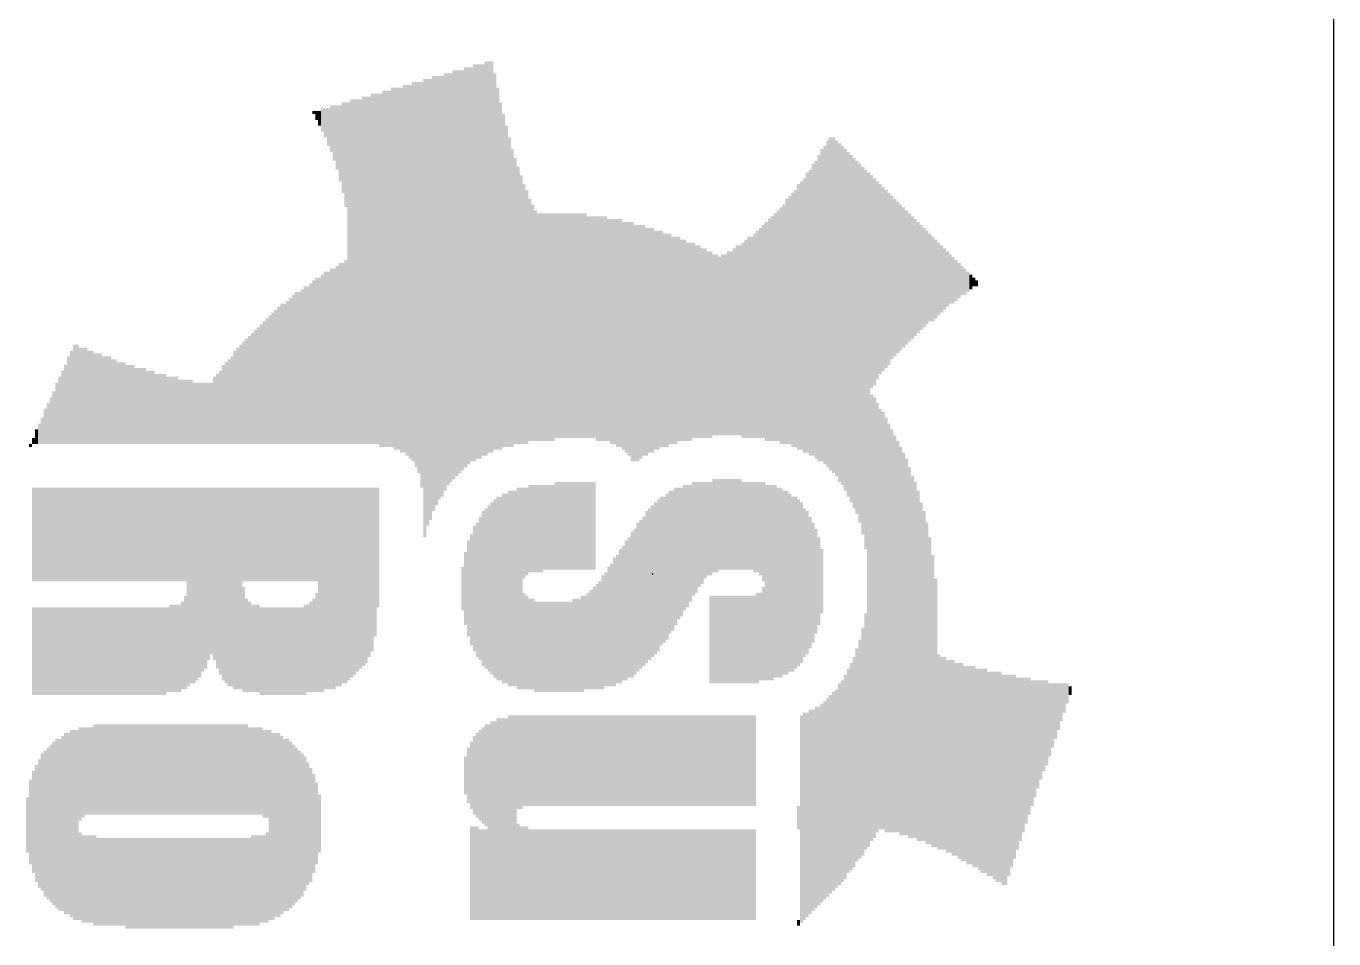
# Model space of a CAD drawing. Extents: x 0 to 2.31, y 0 to 1.49.
# Drawn here: x 2.0413 to 2.31, y 0.975 to 1.1626 of the extents above; entities that cross this region are included whole.
import ezdxf

# ---------------------------------------------------------------- set-up
doc = ezdxf.new("R2010")
doc.units = 0
for name, color, linetype in [('20', 53, 'CONTINUOUS'), ('21', 7, 'CONTINUOUS'), ('23', 53, 'CONTINUOUS')]:
    doc.layers.add(name, color=color, linetype=linetype)

# ---------------------------------------------------------------- blocks, each defined once
blk = doc.blocks.new('RECT')
blk.add_solid([(-0.5, -0.5), (0.5, -0.5), (-0.5, 0.5), (0.5, 0.5)])

msp = doc.modelspace()

# ---------------------------------------------------------------- linework, layer by layer
at = {"layer": '20'}
msp.add_line((2.31, 0.1), (2.31, 1.39), dxfattribs=at)
at = {"layer": '23'}
msp.add_point((2.17, 1.05), dxfattribs=at)

# ---------------------------------------------------------------- block references
at = {"layer": '21', "yscale": 0.0006, "rotation": 270}
for p, xscale in [((2.1274, 1.11), 0.0858), ((2.128, 1.1106), 0.0846), ((2.1286, 1.1109), 0.084), ((2.1292, 1.1115), 0.084), ((2.1298, 1.1118), 0.0834), ((2.1304, 1.1121), 0.0828), ((2.131, 1.1124), 0.0822), ((2.1316, 1.113), 0.0822), ((2.1322, 1.1133), 0.0816), ((2.1328, 1.1136), 0.081), ((2.1334, 1.1139), 0.0816), ((2.134, 1.1142), 0.081), ((2.1346, 1.1142), 0.081), ((2.1352, 1.1145), 0.0804), ((2.1358, 1.1148), 0.081), ((2.1364, 1.1151), 0.0804), ((2.137, 1.1151), 0.0804), ((2.1376, 1.1142), 0.0774), ((2.119, 1.1127), 0.0756), ((2.1196, 1.1124), 0.0762), ((2.1202, 1.1121), 0.0768), ((2.1208, 1.1121), 0.078), ((2.1214, 1.1115), 0.0792), ((2.122, 1.1109), 0.0804), ((2.1226, 1.1094), 0.0834), ((2.1232, 1.1046), 0.0942), ((2.1238, 1.1058), 0.0918), ((2.1244, 1.1064), 0.0906), ((2.125, 1.1076), 0.0894), ((2.1256, 1.1082), 0.0882), ((2.1262, 1.1088), 0.087), ((2.1268, 1.1091), 0.0864), ((2.1082, 1.1121), 0.0708), ((2.1088, 1.1121), 0.0708), ((2.1094, 1.1121), 0.0708), ((2.11, 1.1121), 0.0708), ((2.1106, 1.1124), 0.0714), ((2.1112, 1.1124), 0.0714), ((2.1118, 1.1124), 0.0714), ((2.1124, 1.1127), 0.072), ((2.113, 1.1127), 0.072), ((2.1136, 1.1127), 0.072), ((2.1142, 1.1124), 0.0726), ((2.1148, 1.1127), 0.0732), ((2.1154, 1.1127), 0.0732), ((2.116, 1.1127), 0.0732), ((2.1166, 1.113), 0.0738), ((2.1172, 1.1127), 0.0744), ((2.1178, 1.1127), 0.0744), ((2.1184, 1.1124), 0.075), ((2.1382, 1.1127), 0.0744), ((2.1004, 1.1448), 0.0006), ((2.101, 1.1442), 0.0018), ((2.1016, 1.1436), 0.003), ((2.1022, 1.1433), 0.0048), ((2.1028, 1.1427), 0.006), ((2.1034, 1.1418), 0.0078), ((2.104, 1.1415), 0.0096), ((2.1046, 1.1406), 0.0114), ((2.1052, 1.1397), 0.0132), ((2.1058, 1.1385), 0.0156), ((2.1064, 1.1376), 0.0186), ((2.107, 1.1361), 0.0216), ((2.1076, 1.1118), 0.0702), ((2.1388, 1.1112), 0.0714), ((2.1394, 1.1103), 0.0684), ((2.14, 1.1091), 0.066), ((2.1406, 1.1079), 0.0636), ((2.2066, 1.1055), 0.0684), ((2.2072, 1.1052), 0.069), ((2.1412, 1.1067), 0.0612), ((2.2048, 1.1052), 0.0642), ((2.2054, 1.1052), 0.0654), ((2.206, 1.1055), 0.0672), ((2.2078, 1.1046), 0.069), ((2.2084, 1.1037), 0.0696), ((2.209, 1.1031), 0.0696), ((2.2096, 1.1022), 0.0702), ((2.2102, 1.1013), 0.0708), ((2.1418, 1.1061), 0.0588), ((2.203, 1.1043), 0.06), ((2.2036, 1.1043), 0.0612), ((2.2042, 1.1046), 0.063), ((2.2108, 1.1004), 0.0714), ((2.2114, 1.0995), 0.072), ((2.212, 1.0986), 0.0726), ((2.2126, 1.0974), 0.0738), ((2.1424, 1.1052), 0.057), ((2.143, 1.1043), 0.0552), ((2.2012, 1.1031), 0.0564), ((2.2018, 1.1037), 0.0576), ((2.2024, 1.1037), 0.0588), ((2.2132, 1.0959), 0.0756), ((2.2138, 1.0941), 0.078), ((2.2144, 1.0632), 0.1386), ((2.215, 1.11), 0.0438), ((2.2156, 1.11), 0.0426), ((2.1436, 1.1034), 0.0534), ((2.1442, 1.1028), 0.0522), ((2.1994, 1.1025), 0.0528), ((2.2, 1.1028), 0.0546), ((2.2006, 1.1031), 0.0552), ((2.2162, 1.1103), 0.0408), ((2.2168, 1.1106), 0.039), ((2.2174, 1.1106), 0.0378), ((2.218, 1.1106), 0.0366), ((2.1448, 1.1022), 0.0498), ((2.1454, 1.1016), 0.0486), ((2.197, 1.1013), 0.0492), ((2.1976, 1.1019), 0.0504), ((2.1982, 1.1022), 0.051), ((2.1988, 1.1022), 0.0522), ((2.2186, 1.1106), 0.0354), ((2.2192, 1.1109), 0.0336), ((2.2198, 1.1109), 0.0324), ((2.2204, 1.1109), 0.0312), ((2.221, 1.1109), 0.03), ((2.146, 1.101), 0.0474), ((2.1466, 1.1007), 0.0468), ((2.1472, 1.1007), 0.0468), ((2.1478, 1.1007), 0.0468), ((2.1484, 1.1007), 0.0468), ((2.149, 1.1007), 0.0468), ((2.1496, 1.1007), 0.0468), ((2.1502, 1.101), 0.0462), ((2.1508, 1.101), 0.0462), ((2.1514, 1.101), 0.0462), ((2.152, 1.101), 0.0462), ((2.1526, 1.101), 0.0462), ((2.1532, 1.101), 0.0462), ((2.1538, 1.101), 0.0462), ((2.1544, 1.101), 0.0462), ((2.155, 1.101), 0.0462), ((2.1556, 1.101), 0.0462), ((2.1562, 1.101), 0.0462), ((2.1568, 1.1007), 0.0456), ((2.1574, 1.1007), 0.0456), ((2.158, 1.1007), 0.0456), ((2.1586, 1.1004), 0.0462), ((2.1592, 1.1004), 0.0462), ((2.1598, 1.1004), 0.0462), ((2.1604, 1.1004), 0.0462), ((2.1946, 1.1004), 0.0462), ((2.1952, 1.1007), 0.0468), ((2.1958, 1.101), 0.0474), ((2.1964, 1.101), 0.0486), ((2.2216, 1.1109), 0.0288), ((2.2222, 1.1109), 0.0276), ((2.2228, 1.1109), 0.0264), ((2.2234, 1.1109), 0.0252), ((2.161, 1.1001), 0.0456), ((2.1616, 1.0998), 0.0462), ((2.1622, 1.0998), 0.0462), ((2.1628, 1.0995), 0.0468), ((2.1634, 1.0995), 0.0468), ((2.164, 1.0989), 0.0468), ((2.1646, 1.0986), 0.0474), ((2.1652, 1.0983), 0.048), ((2.1658, 1.0977), 0.0492), ((2.1664, 1.0974), 0.0486), ((2.167, 1.0974), 0.0486), ((2.1676, 1.0977), 0.048), ((2.1682, 1.098), 0.0474), ((2.1688, 1.0977), 0.0468), ((2.1694, 1.098), 0.0462), ((2.17, 1.098), 0.0462), ((2.1706, 1.098), 0.045), ((2.1712, 1.098), 0.045), ((2.1718, 1.0983), 0.0444), ((2.1916, 1.0992), 0.0426), ((2.1922, 1.0995), 0.0432), ((2.1928, 1.0998), 0.0438), ((2.1934, 1.0998), 0.045), ((2.194, 1.1001), 0.0456), ((2.224, 1.1109), 0.024), ((2.2246, 1.1109), 0.0228), ((2.2252, 1.1109), 0.0216), ((2.2258, 1.1109), 0.0204), ((2.2264, 1.1109), 0.0192), ((2.1724, 1.098), 0.0438), ((2.173, 1.098), 0.0438), ((2.1736, 1.0983), 0.0432), ((2.1742, 1.098), 0.0426), ((2.1748, 1.098), 0.0426), ((2.1754, 1.0983), 0.042), ((2.176, 1.098), 0.0414), ((2.1766, 1.098), 0.0414), ((2.1772, 1.0977), 0.0408), ((2.1778, 1.0977), 0.0408), ((2.1784, 1.098), 0.0402), ((2.1886, 1.098), 0.0402), ((2.1892, 1.0983), 0.0408), ((2.1898, 1.0986), 0.0414), ((2.1904, 1.0986), 0.0414), ((2.191, 1.0989), 0.042), ((2.227, 1.1109), 0.018), ((2.2276, 1.1106), 0.0174), ((2.2282, 1.1106), 0.0162), ((2.2288, 1.1106), 0.015), ((2.179, 1.0977), 0.0396), ((2.1796, 1.0977), 0.0396), ((2.1802, 1.0974), 0.039), ((2.1808, 1.0974), 0.039), ((2.1814, 1.0971), 0.0384), ((2.182, 1.0971), 0.0384), ((2.1826, 1.0971), 0.0372), ((2.1832, 1.0971), 0.0372), ((2.1844, 1.0971), 0.0372), ((2.185, 1.0971), 0.0372), ((2.1856, 1.0974), 0.0378), ((2.1862, 1.0974), 0.0378), ((2.1868, 1.0977), 0.0384), ((2.1874, 1.098), 0.039), ((2.188, 1.098), 0.039), ((2.2294, 1.1106), 0.0138), ((2.23, 1.1106), 0.0126), ((2.2306, 1.1106), 0.0114), ((2.2312, 1.1106), 0.0102), ((2.104, 1.0947), 0.036), ((2.1046, 1.0947), 0.036), ((2.1052, 1.095), 0.0366), ((2.1058, 1.0953), 0.0372), ((2.1064, 1.0953), 0.0372), ((2.107, 1.0956), 0.0378), ((2.1838, 1.0968), 0.0366), ((2.2318, 1.1103), 0.0096), ((2.2324, 1.1103), 0.0084), ((2.233, 1.1103), 0.0072), ((2.2336, 1.1103), 0.006), ((2.2342, 1.11), 0.0054), ((2.1004, 1.0935), 0.0336), ((2.101, 1.0938), 0.0342), ((2.1016, 1.0938), 0.0342), ((2.1022, 1.0941), 0.0348), ((2.1028, 1.0944), 0.0354), ((2.1034, 1.0944), 0.0354), ((2.2348, 1.11), 0.0042), ((2.2354, 1.11), 0.003), ((2.236, 1.11), 0.0018), ((2.2366, 1.1097), 0.0012), ((2.0962, 1.092), 0.0306), ((2.0968, 1.0923), 0.0312), ((2.0974, 1.0923), 0.0312), ((2.098, 1.0926), 0.0318), ((2.0986, 1.0929), 0.0324), ((2.0992, 1.0929), 0.0324), ((2.0998, 1.0932), 0.033), ((2.0932, 1.0908), 0.0282), ((2.0938, 1.0911), 0.0288), ((2.0944, 1.0911), 0.0288), ((2.095, 1.0914), 0.0294), ((2.0956, 1.0917), 0.03), ((2.0902, 1.0893), 0.0252), ((2.0908, 1.0896), 0.0258), ((2.0914, 1.0899), 0.0264), ((2.092, 1.0902), 0.027), ((2.0926, 1.0905), 0.0276), ((2.0878, 1.0881), 0.0228), ((2.0884, 1.0884), 0.0234), ((2.089, 1.0887), 0.024), ((2.0896, 1.089), 0.0246), ((2.0512, 1.0869), 0.0204), ((2.0518, 1.0869), 0.0204), ((2.0524, 1.0866), 0.0198), ((2.053, 1.0866), 0.0198), ((2.0536, 1.0866), 0.0198), ((2.0848, 1.0866), 0.0198), ((2.0854, 1.0869), 0.0204), ((2.086, 1.0872), 0.021), ((2.0866, 1.0875), 0.0216), ((2.0872, 1.0878), 0.0222), ((2.05, 1.0857), 0.018), ((2.0506, 1.0863), 0.0192), ((2.0542, 1.0863), 0.0192), ((2.0548, 1.0863), 0.0192), ((2.0554, 1.086), 0.0186), ((2.056, 1.086), 0.0186), ((2.0566, 1.086), 0.0186), ((2.0572, 1.0857), 0.018), ((2.0578, 1.0857), 0.018), ((2.0584, 1.0857), 0.018), ((2.059, 1.0854), 0.0174), ((2.0596, 1.0854), 0.0174), ((2.083, 1.0854), 0.0174), ((2.0836, 1.0857), 0.018), ((2.0842, 1.0863), 0.0192), ((2.0488, 1.0842), 0.015), ((2.0494, 1.0848), 0.0162), ((2.0602, 1.0851), 0.0168), ((2.0608, 1.0851), 0.0168), ((2.0614, 1.0851), 0.0168), ((2.062, 1.0848), 0.0162), ((2.0626, 1.0848), 0.0162), ((2.0632, 1.0848), 0.0162), ((2.0638, 1.0845), 0.0156), ((2.0644, 1.0845), 0.0156), ((2.065, 1.0845), 0.0156), ((2.0656, 1.0845), 0.0156), ((2.0662, 1.0842), 0.015), ((2.0668, 1.0842), 0.015), ((2.0674, 1.0842), 0.015), ((2.068, 1.0839), 0.0144), ((2.0686, 1.0839), 0.0144), ((2.0692, 1.0839), 0.0144), ((2.0698, 1.0839), 0.0144), ((2.0806, 1.0839), 0.0144), ((2.0812, 1.0842), 0.015), ((2.0818, 1.0848), 0.0162), ((2.0824, 1.0851), 0.0168), ((2.0476, 1.083), 0.0126), ((2.0482, 1.0836), 0.0138), ((2.0704, 1.0836), 0.0138), ((2.071, 1.0836), 0.0138), ((2.0716, 1.0836), 0.0138), ((2.0722, 1.0836), 0.0138), ((2.0728, 1.0833), 0.0132), ((2.0734, 1.0833), 0.0132), ((2.074, 1.0833), 0.0132), ((2.0746, 1.0833), 0.0132), ((2.0752, 1.0833), 0.0132), ((2.0758, 1.083), 0.0126), ((2.0764, 1.083), 0.0126), ((2.077, 1.083), 0.0126), ((2.0776, 1.083), 0.0126), ((2.0782, 1.083), 0.0126), ((2.0788, 1.083), 0.0126), ((2.0794, 1.083), 0.0126), ((2.08, 1.0836), 0.0138), ((2.0464, 1.0815), 0.0096), ((2.047, 1.0821), 0.0108), ((2.215, 1.041), 0.0918), ((2.2156, 1.041), 0.0906), ((2.0452, 1.0803), 0.0072), ((2.0458, 1.0809), 0.0084), ((2.2162, 1.041), 0.0882), ((2.2168, 1.0407), 0.0864), ((2.2174, 1.0404), 0.0858), ((2.044, 1.0788), 0.0042), ((2.0446, 1.0794), 0.0054), ((2.218, 1.0395), 0.0852), ((2.2186, 1.0389), 0.084), ((2.0428, 1.0773), 0.0012), ((2.0434, 1.0782), 0.003), ((2.2192, 1.0383), 0.0828), ((2.2198, 1.0377), 0.0816), ((2.0422, 1.0764), 0.0006), ((2.2204, 1.0371), 0.0804), ((2.221, 1.0362), 0.0798), ((2.2216, 1.0356), 0.0786), ((2.2222, 1.035), 0.0774), ((2.1826, 1.0599), 0.0192), ((2.1832, 1.0599), 0.0192), ((2.1838, 1.0602), 0.0186), ((2.1844, 1.0602), 0.0186), ((2.185, 1.0602), 0.0186), ((2.1856, 1.0602), 0.0186), ((2.1862, 1.0602), 0.0186), ((2.1868, 1.0602), 0.0186), ((2.1874, 1.0602), 0.0186), ((2.188, 1.0602), 0.0186), ((2.2228, 1.0338), 0.0762), ((2.2234, 1.0329), 0.0744), ((2.0428, 1.0581), 0.0192), ((2.0434, 1.0581), 0.0192), ((2.044, 1.0581), 0.0192), ((2.0446, 1.0581), 0.0192), ((2.0452, 1.0581), 0.0192), ((2.0458, 1.0581), 0.0192), ((2.0464, 1.0581), 0.0192), ((2.047, 1.0581), 0.0192), ((2.0476, 1.0581), 0.0192), ((2.0482, 1.0581), 0.0192), ((2.0488, 1.0581), 0.0192), ((2.0494, 1.0581), 0.0192), ((2.05, 1.0581), 0.0192), ((2.0506, 1.0581), 0.0192), ((2.0512, 1.0581), 0.0192), ((2.0518, 1.0581), 0.0192), ((2.0524, 1.0581), 0.0192), ((2.053, 1.0581), 0.0192), ((2.0536, 1.0581), 0.0192), ((2.0542, 1.0581), 0.0192), ((2.0548, 1.0581), 0.0192), ((2.0554, 1.0581), 0.0192), ((2.056, 1.0581), 0.0192), ((2.0566, 1.0581), 0.0192), ((2.0572, 1.0581), 0.0192), ((2.0578, 1.0581), 0.0192), ((2.0584, 1.0581), 0.0192), ((2.059, 1.0581), 0.0192), ((2.0596, 1.0581), 0.0192), ((2.0602, 1.0581), 0.0192), ((2.0608, 1.0581), 0.0192), ((2.0614, 1.0581), 0.0192), ((2.062, 1.0581), 0.0192), ((2.0626, 1.0581), 0.0192), ((2.0632, 1.0581), 0.0192), ((2.0638, 1.0581), 0.0192), ((2.0644, 1.0581), 0.0192), ((2.065, 1.0581), 0.0192), ((2.0656, 1.0581), 0.0192), ((2.0662, 1.0581), 0.0192), ((2.0668, 1.0581), 0.0192), ((2.0674, 1.0581), 0.0192), ((2.068, 1.0581), 0.0192), ((2.0686, 1.0581), 0.0192), ((2.0692, 1.0581), 0.0192), ((2.0698, 1.0581), 0.0192), ((2.0704, 1.0581), 0.0192), ((2.071, 1.0581), 0.0192), ((2.0716, 1.0581), 0.0192), ((2.0722, 1.0581), 0.0192), ((2.0728, 1.0581), 0.0192), ((2.0734, 1.0581), 0.0192), ((2.074, 1.0581), 0.0192), ((2.0746, 1.0473), 0.0408), ((2.0752, 1.0476), 0.0402), ((2.0758, 1.0476), 0.0402), ((2.0764, 1.0479), 0.0396), ((2.077, 1.0482), 0.039), ((2.0776, 1.0488), 0.0378), ((2.0782, 1.0491), 0.0372), ((2.0788, 1.05), 0.0354), ((2.0794, 1.0506), 0.0342), ((2.08, 1.05), 0.0354), ((2.0806, 1.0491), 0.0372), ((2.0812, 1.0485), 0.0384), ((2.0818, 1.0479), 0.0396), ((2.0824, 1.0476), 0.0402), ((2.083, 1.0473), 0.0408), ((2.0836, 1.0473), 0.0408), ((2.0842, 1.047), 0.0414), ((2.0848, 1.047), 0.0414), ((2.0854, 1.047), 0.0414), ((2.086, 1.0581), 0.0192), ((2.0866, 1.0581), 0.0192), ((2.0872, 1.0581), 0.0192), ((2.0878, 1.0581), 0.0192), ((2.0884, 1.0581), 0.0192), ((2.089, 1.0581), 0.0192), ((2.0896, 1.0581), 0.0192), ((2.0902, 1.0581), 0.0192), ((2.0908, 1.0581), 0.0192), ((2.0914, 1.0581), 0.0192), ((2.092, 1.0581), 0.0192), ((2.0926, 1.0581), 0.0192), ((2.0932, 1.0581), 0.0192), ((2.0938, 1.0581), 0.0192), ((2.0944, 1.0581), 0.0192), ((2.095, 1.0581), 0.0192), ((2.0956, 1.0581), 0.0192), ((2.0962, 1.0581), 0.0192), ((2.0968, 1.0581), 0.0192), ((2.0974, 1.0581), 0.0192), ((2.098, 1.0581), 0.0192), ((2.0986, 1.0581), 0.0192), ((2.0992, 1.0581), 0.0192), ((2.0998, 1.0581), 0.0192), ((2.1004, 1.0581), 0.0192), ((2.101, 1.0581), 0.0192), ((2.1016, 1.0467), 0.042), ((2.1022, 1.0467), 0.042), ((2.1028, 1.047), 0.0414), ((2.1034, 1.047), 0.0414), ((2.104, 1.047), 0.0414), ((2.1046, 1.047), 0.0414), ((2.1052, 1.0473), 0.0408), ((2.1058, 1.0473), 0.0408), ((2.1064, 1.0476), 0.0402), ((2.107, 1.0476), 0.0402), ((2.1076, 1.0479), 0.0396), ((2.1082, 1.0482), 0.039), ((2.1088, 1.0485), 0.0384), ((2.1094, 1.0488), 0.0378), ((2.11, 1.0491), 0.0372), ((2.1106, 1.0494), 0.0366), ((2.1112, 1.0497), 0.036), ((2.1118, 1.0503), 0.0348), ((2.1124, 1.0509), 0.0336), ((2.113, 1.0524), 0.0306), ((2.1136, 1.0554), 0.0246), ((2.1406, 1.047), 0.0402), ((2.1412, 1.047), 0.0402), ((2.1418, 1.047), 0.0402), ((2.1424, 1.047), 0.0414), ((2.143, 1.047), 0.0414), ((2.1436, 1.0584), 0.0186), ((2.1442, 1.0587), 0.018), ((2.1448, 1.0593), 0.018), ((2.1454, 1.0593), 0.018), ((2.146, 1.0593), 0.018), ((2.1466, 1.0593), 0.018), ((2.1472, 1.0593), 0.018), ((2.1478, 1.0596), 0.0174), ((2.1484, 1.0596), 0.0174), ((2.149, 1.0596), 0.0174), ((2.1496, 1.0596), 0.0174), ((2.1502, 1.0599), 0.018), ((2.1508, 1.0599), 0.018), ((2.1514, 1.0599), 0.018), ((2.152, 1.0599), 0.018), ((2.1526, 1.0599), 0.018), ((2.1532, 1.0599), 0.018), ((2.1538, 1.0599), 0.018), ((2.1544, 1.0599), 0.018), ((2.155, 1.0599), 0.018), ((2.1556, 1.0599), 0.018), ((2.1562, 1.0599), 0.018), ((2.1568, 1.0599), 0.018), ((2.1574, 1.0599), 0.018), ((2.158, 1.0599), 0.018), ((2.1736, 1.0524), 0.0294), ((2.1742, 1.0527), 0.0288), ((2.1748, 1.0536), 0.0282), ((2.1754, 1.0542), 0.027), ((2.176, 1.0545), 0.0264), ((2.1766, 1.0554), 0.0258), ((2.1772, 1.0557), 0.0252), ((2.1778, 1.0563), 0.024), ((2.1784, 1.0572), 0.0234), ((2.179, 1.0575), 0.0228), ((2.1796, 1.0581), 0.0216), ((2.1802, 1.0584), 0.021), ((2.1808, 1.059), 0.0198), ((2.1814, 1.0593), 0.0192), ((2.182, 1.0593), 0.0192), ((2.1886, 1.0599), 0.018), ((2.1892, 1.0599), 0.018), ((2.1898, 1.0599), 0.018), ((2.1904, 1.0599), 0.018), ((2.191, 1.0596), 0.0186), ((2.1916, 1.0596), 0.0186), ((2.1922, 1.0593), 0.0192), ((2.1928, 1.0587), 0.0204), ((2.1934, 1.0482), 0.0402), ((2.194, 1.0482), 0.0402), ((2.1946, 1.0482), 0.0402), ((2.1952, 1.0485), 0.0396), ((2.1958, 1.0482), 0.039), ((2.1964, 1.0482), 0.039), ((2.197, 1.0482), 0.0378), ((2.1976, 1.0482), 0.0378), ((2.224, 1.0323), 0.0732), ((2.2246, 1.0311), 0.072), ((2.1364, 1.047), 0.0342), ((2.137, 1.047), 0.0354), ((2.1376, 1.047), 0.0366), ((2.1382, 1.047), 0.0378), ((2.1388, 1.047), 0.0378), ((2.1394, 1.047), 0.039), ((2.14, 1.047), 0.039), ((2.17, 1.0485), 0.0312), ((2.1706, 1.0491), 0.0312), ((2.1712, 1.0497), 0.0312), ((2.1718, 1.0506), 0.0306), ((2.1724, 1.0509), 0.03), ((2.173, 1.0515), 0.03), ((2.1982, 1.0482), 0.0366), ((2.1988, 1.0479), 0.036), ((2.1994, 1.0482), 0.0354), ((2.2, 1.0482), 0.0342), ((2.2006, 1.0482), 0.033), ((2.2252, 1.0299), 0.0696), ((2.1346, 1.047), 0.0294), ((2.1352, 1.047), 0.0318), ((2.1358, 1.047), 0.033), ((2.1682, 1.0464), 0.0306), ((2.1688, 1.0473), 0.0312), ((2.1694, 1.0479), 0.0312), ((2.2012, 1.0482), 0.0306), ((2.2018, 1.0482), 0.0294), ((2.2024, 1.0482), 0.027), ((2.2258, 1.029), 0.0678), ((2.1334, 1.047), 0.0258), ((2.134, 1.0467), 0.0276), ((2.1658, 1.0437), 0.03), ((2.1664, 1.0443), 0.03), ((2.167, 1.0452), 0.0306), ((2.1676, 1.0458), 0.0306), ((2.203, 1.0482), 0.0246), ((2.2036, 1.0485), 0.0216), ((2.2264, 1.0275), 0.066), ((2.1322, 1.047), 0.0198), ((2.1328, 1.0467), 0.0228), ((2.1646, 1.0425), 0.0288), ((2.1652, 1.0431), 0.0288), ((2.2042, 1.0485), 0.018), ((2.227, 1.026), 0.063), ((2.1316, 1.047), 0.015), ((2.1628, 1.0407), 0.0264), ((2.1634, 1.0413), 0.0276), ((2.164, 1.0419), 0.0276), ((2.2048, 1.0485), 0.0132), ((2.2276, 1.0239), 0.06), ((2.131, 1.047), 0.009), ((2.161, 1.0392), 0.0246), ((2.1616, 1.0395), 0.0252), ((2.1622, 1.0401), 0.0264), ((2.1592, 1.0374), 0.0222), ((2.1598, 1.038), 0.0234), ((2.1604, 1.0386), 0.0234), ((2.2282, 1.0215), 0.0552), ((2.074, 1.0359), 0.0192), ((2.086, 1.0365), 0.0216), ((2.101, 1.0359), 0.0204), ((2.1436, 1.0362), 0.0198), ((2.1442, 1.0359), 0.0192), ((2.1556, 1.0356), 0.0198), ((2.1562, 1.0359), 0.0192), ((2.1568, 1.0362), 0.0198), ((2.1574, 1.0365), 0.0204), ((2.158, 1.0368), 0.021), ((2.1586, 1.0371), 0.0216), ((2.182, 1.0365), 0.018), ((2.1826, 1.0365), 0.018), ((2.1832, 1.0365), 0.018), ((2.1838, 1.0365), 0.018), ((2.1844, 1.0365), 0.018), ((2.185, 1.0365), 0.018), ((2.1856, 1.0365), 0.018), ((2.1862, 1.0365), 0.018), ((2.1868, 1.0365), 0.018), ((2.1874, 1.0365), 0.018), ((2.188, 1.0365), 0.018), ((2.1886, 1.0365), 0.018), ((2.1892, 1.0365), 0.018), ((2.1898, 1.0365), 0.018), ((2.1904, 1.0365), 0.018), ((2.191, 1.0365), 0.018), ((2.1916, 1.0368), 0.0186), ((2.1922, 1.0371), 0.018), ((2.1928, 1.0377), 0.0192), ((2.0428, 1.0341), 0.018), ((2.0434, 1.0341), 0.018), ((2.044, 1.0341), 0.018), ((2.0446, 1.0341), 0.018), ((2.0452, 1.0341), 0.018), ((2.0458, 1.0341), 0.018), ((2.0464, 1.0341), 0.018), ((2.047, 1.0341), 0.018), ((2.0476, 1.0341), 0.018), ((2.0482, 1.0341), 0.018), ((2.0488, 1.0341), 0.018), ((2.0494, 1.0341), 0.018), ((2.05, 1.0341), 0.018), ((2.0506, 1.0341), 0.018), ((2.0512, 1.0341), 0.018), ((2.0518, 1.0341), 0.018), ((2.0524, 1.0341), 0.018), ((2.053, 1.0341), 0.018), ((2.0536, 1.0341), 0.018), ((2.0542, 1.0341), 0.018), ((2.0548, 1.0341), 0.018), ((2.0554, 1.0341), 0.018), ((2.056, 1.0341), 0.018), ((2.0566, 1.0341), 0.018), ((2.0572, 1.0341), 0.018), ((2.0578, 1.0341), 0.018), ((2.0584, 1.0341), 0.018), ((2.059, 1.0341), 0.018), ((2.0596, 1.0341), 0.018), ((2.0602, 1.0341), 0.018), ((2.0608, 1.0341), 0.018), ((2.0614, 1.0341), 0.018), ((2.062, 1.0341), 0.018), ((2.0626, 1.0341), 0.018), ((2.0632, 1.0341), 0.018), ((2.0638, 1.0341), 0.018), ((2.0644, 1.0341), 0.018), ((2.065, 1.0341), 0.018), ((2.0656, 1.0341), 0.018), ((2.0662, 1.0341), 0.018), ((2.0668, 1.0341), 0.018), ((2.0674, 1.0341), 0.018), ((2.068, 1.0341), 0.018), ((2.0686, 1.0341), 0.018), ((2.0692, 1.0341), 0.018), ((2.0698, 1.0341), 0.018), ((2.0704, 1.0344), 0.0174), ((2.071, 1.0347), 0.018), ((2.0716, 1.0347), 0.018), ((2.0722, 1.0347), 0.018), ((2.0728, 1.0347), 0.018), ((2.0734, 1.0353), 0.018), ((2.0866, 1.0353), 0.0192), ((2.0872, 1.035), 0.0186), ((2.0878, 1.0347), 0.018), ((2.0884, 1.0347), 0.018), ((2.089, 1.0347), 0.018), ((2.0896, 1.0341), 0.018), ((2.0902, 1.0341), 0.018), ((2.0908, 1.0341), 0.018), ((2.0914, 1.0341), 0.018), ((2.092, 1.0341), 0.018), ((2.0926, 1.0341), 0.018), ((2.0932, 1.0341), 0.018), ((2.0938, 1.0341), 0.018), ((2.0944, 1.0341), 0.018), ((2.095, 1.0341), 0.018), ((2.0956, 1.0341), 0.018), ((2.0962, 1.0341), 0.018), ((2.0968, 1.0341), 0.018), ((2.0974, 1.0341), 0.018), ((2.098, 1.0341), 0.018), ((2.0986, 1.0344), 0.0186), ((2.0992, 1.0347), 0.018), ((2.0998, 1.035), 0.0186), ((2.1004, 1.0353), 0.0192), ((2.1448, 1.0356), 0.0186), ((2.1454, 1.0356), 0.0186), ((2.146, 1.035), 0.0186), ((2.1466, 1.035), 0.0186), ((2.1472, 1.035), 0.0186), ((2.1478, 1.035), 0.0186), ((2.1484, 1.035), 0.0186), ((2.149, 1.035), 0.0186), ((2.1496, 1.035), 0.0186), ((2.1502, 1.035), 0.0186), ((2.1508, 1.035), 0.0186), ((2.1514, 1.035), 0.0186), ((2.152, 1.035), 0.0186), ((2.1526, 1.035), 0.0186), ((2.1532, 1.035), 0.0186), ((2.1538, 1.0353), 0.0192), ((2.1544, 1.0353), 0.0192), ((2.155, 1.0353), 0.0192), ((2.2138, 1.0176), 0.0486), ((2.2132, 1.0155), 0.0468), ((2.212, 1.0128), 0.0438), ((2.2126, 1.014), 0.045), ((2.2114, 1.0113), 0.0432), ((2.2288, 1.0134), 0.0402), ((2.2294, 1.0131), 0.0396), ((2.23, 1.0131), 0.0396), ((2.2306, 1.0125), 0.0396), ((2.2312, 1.0125), 0.0396), ((2.2318, 1.0122), 0.0402), ((2.2096, 1.0083), 0.042), ((2.2102, 1.0095), 0.042), ((2.2108, 1.0104), 0.0426), ((2.2324, 1.0119), 0.0396), ((2.233, 1.0116), 0.0402), ((2.2336, 1.0113), 0.0408), ((2.2342, 1.011), 0.0402), ((2.2348, 1.0107), 0.0408), ((2.2354, 1.0107), 0.0408), ((2.236, 1.0104), 0.0414), ((2.2366, 1.0101), 0.0408), ((2.2372, 1.0098), 0.0414), ((2.2378, 1.0095), 0.042), ((2.2384, 1.0095), 0.042), ((2.239, 1.0089), 0.042), ((2.2396, 1.0089), 0.042), ((2.2402, 1.0086), 0.0426), ((2.2408, 1.0083), 0.0432), ((2.2414, 1.0083), 0.0432), ((2.242, 1.0077), 0.0432), ((2.2426, 1.0077), 0.0432), ((2.2432, 1.0086), 0.0414), ((2.2438, 1.0095), 0.0396), ((2.2444, 1.0104), 0.0378), ((2.2084, 1.0068), 0.0414), ((2.209, 1.0074), 0.0414), ((2.245, 1.011), 0.0354), ((2.2456, 1.0119), 0.0336), ((2.2462, 1.0128), 0.0318), ((2.2468, 1.0137), 0.03), ((2.2474, 1.0146), 0.0282), ((2.248, 1.0152), 0.0258), ((2.2486, 1.0161), 0.024), ((2.2492, 1.017), 0.0222), ((2.2498, 1.0179), 0.0204), ((2.2504, 1.0188), 0.0186), ((2.251, 1.0194), 0.0174), ((2.2516, 1.02), 0.015), ((2.2522, 1.0209), 0.0132), ((2.2528, 1.0218), 0.0114), ((2.2534, 1.0227), 0.0096), ((2.254, 1.0236), 0.0078), ((2.2546, 1.0245), 0.006), ((2.2552, 1.0254), 0.0042), ((2.2558, 1.026), 0.0018), ((2.2054, 1.0035), 0.0408), ((2.206, 1.0041), 0.0408), ((2.2066, 1.0047), 0.0408), ((2.2072, 1.0053), 0.0408), ((2.2078, 1.0059), 0.0408), ((2.2012, 1.0002), 0.0426), ((2.2018, 1.0005), 0.042), ((2.2024, 1.0011), 0.042), ((2.203, 1.0014), 0.0414), ((2.2036, 1.002), 0.0414), ((2.2042, 1.0023), 0.0408), ((2.2048, 1.0029), 0.0408), ((2.0524, 1.0089), 0.0192), ((2.053, 1.0092), 0.0186), ((2.0536, 1.0095), 0.018), ((2.0542, 1.0095), 0.018), ((2.0548, 1.0095), 0.018), ((2.0554, 1.0098), 0.0186), ((2.056, 1.0098), 0.0186), ((2.0566, 1.0098), 0.0186), ((2.0572, 1.0098), 0.0186), ((2.0578, 1.0098), 0.0186), ((2.0584, 1.0098), 0.0186), ((2.059, 1.0098), 0.0186), ((2.0596, 1.0098), 0.0186), ((2.0602, 1.0098), 0.0186), ((2.0608, 1.0098), 0.0186), ((2.0614, 1.0098), 0.0186), ((2.062, 1.0098), 0.0186), ((2.0626, 1.0098), 0.0186), ((2.0632, 1.0098), 0.0186), ((2.0638, 1.0098), 0.0186), ((2.0644, 1.0098), 0.0186), ((2.065, 1.0098), 0.0186), ((2.0656, 1.0098), 0.0186), ((2.0662, 1.0098), 0.0186), ((2.0668, 1.0098), 0.0186), ((2.0674, 1.0098), 0.0186), ((2.068, 1.0098), 0.0186), ((2.0686, 1.0098), 0.0186), ((2.0692, 1.0098), 0.0186), ((2.0698, 1.0098), 0.0186), ((2.0704, 1.0098), 0.0186), ((2.071, 1.0098), 0.0186), ((2.0716, 1.0098), 0.0186), ((2.0722, 1.0098), 0.0186), ((2.0728, 1.0098), 0.0186), ((2.0734, 1.0098), 0.0186), ((2.074, 1.0098), 0.0186), ((2.0746, 1.0098), 0.0186), ((2.0752, 1.0098), 0.0186), ((2.0758, 1.0098), 0.0186), ((2.0764, 1.0098), 0.0186), ((2.077, 1.0098), 0.0186), ((2.0776, 1.0098), 0.0186), ((2.0782, 1.0098), 0.0186), ((2.0788, 1.0098), 0.0186), ((2.0794, 1.0098), 0.0186), ((2.08, 1.0098), 0.0186), ((2.0806, 1.0098), 0.0186), ((2.0812, 1.0098), 0.0186), ((2.0818, 1.0098), 0.0186), ((2.0824, 1.0098), 0.0186), ((2.083, 1.0098), 0.0186), ((2.0836, 1.0098), 0.0186), ((2.0842, 1.0098), 0.0186), ((2.0848, 1.0098), 0.0186), ((2.0854, 1.0098), 0.0186), ((2.086, 1.0098), 0.0186), ((2.0866, 1.0098), 0.0186), ((2.0872, 1.0095), 0.018), ((2.0878, 1.0095), 0.018), ((2.0884, 1.0095), 0.018), ((2.089, 1.0095), 0.018), ((2.0896, 1.0095), 0.018), ((2.1352, 1.0086), 0.0198), ((2.1358, 1.0086), 0.021), ((2.1364, 0.999), 0.0402), ((2.137, 0.9993), 0.0408), ((2.1376, 0.9993), 0.0408), ((2.1382, 0.9996), 0.0414), ((2.1388, 0.9996), 0.0414), ((2.1394, 0.9996), 0.0414), ((2.14, 0.9996), 0.0414), ((2.1406, 0.9999), 0.042), ((2.1412, 0.9999), 0.042), ((2.1418, 0.9999), 0.042), ((2.1424, 1.0113), 0.0192), ((2.143, 1.0113), 0.0192), ((2.1436, 1.0116), 0.0186), ((2.1442, 1.0116), 0.0186), ((2.1448, 1.0116), 0.0186), ((2.1454, 1.0116), 0.0186), ((2.146, 1.0116), 0.0186), ((2.1466, 1.0116), 0.0186), ((2.1472, 1.0116), 0.0186), ((2.1478, 1.0116), 0.0186), ((2.1484, 1.0116), 0.0186), ((2.149, 1.0116), 0.0186), ((2.1496, 1.0116), 0.0186), ((2.1502, 1.0116), 0.0186), ((2.1508, 1.0116), 0.0186), ((2.1514, 1.0116), 0.0186), ((2.152, 1.0116), 0.0186), ((2.1526, 1.0116), 0.0186), ((2.1532, 1.0116), 0.0186), ((2.1538, 1.0116), 0.0186), ((2.1544, 1.0116), 0.0186), ((2.155, 1.0116), 0.0186), ((2.1556, 1.0116), 0.0186), ((2.1562, 1.0116), 0.0186), ((2.1568, 1.0116), 0.0186), ((2.1574, 1.0116), 0.0186), ((2.158, 1.0116), 0.0186), ((2.1586, 1.0116), 0.0186), ((2.1592, 1.0116), 0.0186), ((2.1598, 1.0116), 0.0186), ((2.1604, 1.0116), 0.0186), ((2.161, 1.0116), 0.0186), ((2.1616, 1.0116), 0.0186), ((2.1622, 1.0116), 0.0186), ((2.1628, 1.0116), 0.0186), ((2.1634, 1.0116), 0.0186), ((2.164, 1.0116), 0.0186), ((2.1646, 1.0116), 0.0186), ((2.1652, 1.0116), 0.0186), ((2.1658, 1.0116), 0.0186), ((2.1664, 1.0116), 0.0186), ((2.167, 1.0116), 0.0186), ((2.1676, 1.0116), 0.0186), ((2.1682, 1.0116), 0.0186), ((2.1688, 1.0116), 0.0186), ((2.1694, 1.0116), 0.0186), ((2.17, 1.0116), 0.0186), ((2.1706, 1.0116), 0.0186), ((2.1712, 1.0116), 0.0186), ((2.1718, 1.0116), 0.0186), ((2.1724, 1.0116), 0.0186), ((2.173, 1.0116), 0.0186), ((2.1736, 1.0116), 0.0186), ((2.1742, 1.0116), 0.0186), ((2.1748, 1.0116), 0.0186), ((2.1754, 1.0116), 0.0186), ((2.176, 1.0116), 0.0186), ((2.1766, 1.0116), 0.0186), ((2.1772, 1.0116), 0.0186), ((2.1778, 1.0116), 0.0186), ((2.1784, 1.0116), 0.0186), ((2.179, 1.0116), 0.0186), ((2.1796, 1.0116), 0.0186), ((2.1802, 1.0116), 0.0186), ((2.1808, 1.0116), 0.0186), ((2.1814, 1.0116), 0.0186), ((2.182, 1.0116), 0.0186), ((2.1826, 1.0116), 0.0186), ((2.1832, 1.0116), 0.0186), ((2.1838, 1.0116), 0.0186), ((2.1844, 1.0116), 0.0186), ((2.185, 1.0116), 0.0186), ((2.1856, 1.0116), 0.0186), ((2.1862, 1.0116), 0.0186), ((2.1868, 1.0116), 0.0186), ((2.1874, 1.0116), 0.0186), ((2.188, 1.0116), 0.0186), ((2.1886, 1.0116), 0.0186), ((2.1892, 1.0116), 0.0186), ((2.1898, 1.0116), 0.0186), ((2.1904, 1.0116), 0.0186), ((2.191, 1.0116), 0.0186), ((2.2006, 0.9996), 0.0426), ((2.0476, 0.9987), 0.0348), ((2.0482, 0.9984), 0.0354), ((2.0488, 0.9987), 0.036), ((2.0494, 0.9987), 0.0372), ((2.05, 0.9987), 0.0372), ((2.0506, 0.9987), 0.0384), ((2.0512, 0.9984), 0.039), ((2.0518, 0.9984), 0.039), ((2.0902, 1.0089), 0.018), ((2.0908, 1.0089), 0.018), ((2.0914, 0.9984), 0.039), ((2.092, 0.9981), 0.0384), ((2.0926, 0.9984), 0.0378), ((2.0932, 0.9984), 0.0378), ((2.0938, 0.9984), 0.0366), ((2.0944, 0.9984), 0.0354), ((2.095, 0.9984), 0.0354), ((2.1334, 1.0086), 0.0162), ((2.134, 1.0086), 0.0174), ((2.1346, 1.0086), 0.0186), ((2.0446, 0.999), 0.0282), ((2.0452, 0.9987), 0.03), ((2.0458, 0.9987), 0.0312), ((2.0464, 0.9987), 0.0324), ((2.047, 0.9987), 0.0336), ((2.0956, 0.9984), 0.0342), ((2.0962, 0.9984), 0.033), ((2.0968, 0.9984), 0.0318), ((2.0974, 0.9984), 0.0306), ((2.098, 0.9984), 0.0294), ((2.1322, 1.0086), 0.0114), ((2.1328, 1.0086), 0.0138), ((2.0434, 0.9987), 0.024), ((2.044, 0.9987), 0.0264), ((2.0986, 0.9987), 0.0276), ((2.0992, 0.9987), 0.0252), ((2.1316, 1.0086), 0.0078), ((2.0422, 0.999), 0.0174), ((2.0428, 0.999), 0.021), ((2.0998, 0.9984), 0.0234), ((2.1004, 0.9987), 0.0204), ((2.101, 0.9987), 0.0168), ((2.0416, 0.9984), 0.0114), ((2.1016, 0.9987), 0.012), ((2.2, 0.9999), 0.0048), ((2.0524, 0.9879), 0.018), ((2.0908, 0.9876), 0.0186), ((2.1328, 0.9885), 0.0192), ((2.1334, 0.9885), 0.0192), ((2.134, 0.9885), 0.0192), ((2.1346, 0.9882), 0.0186), ((2.1352, 0.9882), 0.0186), ((2.1358, 0.9882), 0.0186), ((2.1424, 0.9888), 0.0198), ((2.143, 0.9885), 0.0192), ((2.1436, 0.9885), 0.0192), ((2.1442, 0.9885), 0.0192), ((2.1448, 0.9882), 0.0186), ((2.1454, 0.9882), 0.0186), ((2.146, 0.9882), 0.0186), ((2.1466, 0.9882), 0.0186), ((2.1472, 0.9882), 0.0186), ((2.1478, 0.9882), 0.0186), ((2.1484, 0.9882), 0.0186), ((2.149, 0.9882), 0.0186), ((2.1496, 0.9882), 0.0186), ((2.1502, 0.9882), 0.0186), ((2.1508, 0.9882), 0.0186), ((2.1514, 0.9882), 0.0186), ((2.152, 0.9882), 0.0186), ((2.1526, 0.9882), 0.0186), ((2.1532, 0.9882), 0.0186), ((2.1538, 0.9882), 0.0186), ((2.1544, 0.9882), 0.0186), ((2.155, 0.9882), 0.0186), ((2.1556, 0.9882), 0.0186), ((2.1562, 0.9882), 0.0186), ((2.1568, 0.9882), 0.0186), ((2.1574, 0.9882), 0.0186), ((2.158, 0.9882), 0.0186), ((2.1586, 0.9882), 0.0186), ((2.1592, 0.9882), 0.0186), ((2.1598, 0.9882), 0.0186), ((2.1604, 0.9882), 0.0186), ((2.161, 0.9882), 0.0186), ((2.1616, 0.9882), 0.0186), ((2.1622, 0.9882), 0.0186), ((2.1628, 0.9882), 0.0186), ((2.1634, 0.9882), 0.0186), ((2.164, 0.9882), 0.0186), ((2.1646, 0.9882), 0.0186), ((2.1652, 0.9882), 0.0186), ((2.1658, 0.9882), 0.0186), ((2.1664, 0.9882), 0.0186), ((2.167, 0.9882), 0.0186), ((2.1676, 0.9882), 0.0186), ((2.1682, 0.9882), 0.0186), ((2.1688, 0.9882), 0.0186), ((2.1694, 0.9882), 0.0186), ((2.17, 0.9882), 0.0186), ((2.1706, 0.9882), 0.0186), ((2.1712, 0.9882), 0.0186), ((2.1718, 0.9882), 0.0186), ((2.1724, 0.9882), 0.0186), ((2.173, 0.9882), 0.0186), ((2.1736, 0.9882), 0.0186), ((2.1742, 0.9882), 0.0186), ((2.1748, 0.9882), 0.0186), ((2.1754, 0.9882), 0.0186), ((2.176, 0.9882), 0.0186), ((2.1766, 0.9882), 0.0186), ((2.1772, 0.9882), 0.0186), ((2.1778, 0.9882), 0.0186), ((2.1784, 0.9882), 0.0186), ((2.179, 0.9882), 0.0186), ((2.1796, 0.9882), 0.0186), ((2.1802, 0.9882), 0.0186), ((2.1808, 0.9882), 0.0186), ((2.1814, 0.9882), 0.0186), ((2.182, 0.9882), 0.0186), ((2.1826, 0.9882), 0.0186), ((2.1832, 0.9882), 0.0186), ((2.1838, 0.9882), 0.0186), ((2.1844, 0.9882), 0.0186), ((2.185, 0.9882), 0.0186), ((2.1856, 0.9882), 0.0186), ((2.1862, 0.9882), 0.0186), ((2.1868, 0.9882), 0.0186), ((2.1874, 0.9882), 0.0186), ((2.188, 0.9882), 0.0186), ((2.1886, 0.9882), 0.0186), ((2.1892, 0.9882), 0.0186), ((2.1898, 0.9882), 0.0186), ((2.1904, 0.9882), 0.0186), ((2.191, 0.9882), 0.0186), ((2.053, 0.9873), 0.018), ((2.0536, 0.9873), 0.018), ((2.0542, 0.9873), 0.018), ((2.0548, 0.9873), 0.018), ((2.0554, 0.987), 0.0186), ((2.056, 0.9867), 0.018), ((2.0566, 0.9867), 0.018), ((2.0572, 0.9867), 0.018), ((2.0578, 0.9867), 0.018), ((2.0584, 0.9867), 0.018), ((2.059, 0.9867), 0.018), ((2.0596, 0.9867), 0.018), ((2.0602, 0.9867), 0.018), ((2.0608, 0.9867), 0.018), ((2.0614, 0.9867), 0.018), ((2.062, 0.9864), 0.0186), ((2.0626, 0.9864), 0.0186), ((2.0632, 0.9864), 0.0186), ((2.0638, 0.9864), 0.0186), ((2.0644, 0.9864), 0.0186), ((2.065, 0.9864), 0.0186), ((2.0656, 0.9864), 0.0186), ((2.0662, 0.9864), 0.0186), ((2.0668, 0.9864), 0.0186), ((2.0674, 0.9864), 0.0186), ((2.068, 0.9864), 0.0186), ((2.0686, 0.9864), 0.0186), ((2.0692, 0.9864), 0.0186), ((2.0698, 0.9864), 0.0186), ((2.0704, 0.9864), 0.0186), ((2.071, 0.9864), 0.0186), ((2.0716, 0.9864), 0.0186), ((2.0722, 0.9864), 0.0186), ((2.0728, 0.9864), 0.0186), ((2.0734, 0.9864), 0.0186), ((2.074, 0.9864), 0.0186), ((2.0746, 0.9864), 0.0186), ((2.0752, 0.9864), 0.0186), ((2.0758, 0.9864), 0.0186), ((2.0764, 0.9864), 0.0186), ((2.077, 0.9864), 0.0186), ((2.0776, 0.9864), 0.0186), ((2.0782, 0.9864), 0.0186), ((2.0788, 0.9864), 0.0186), ((2.0794, 0.9864), 0.0186), ((2.08, 0.9864), 0.0186), ((2.0806, 0.9864), 0.0186), ((2.0812, 0.9864), 0.0186), ((2.0818, 0.9864), 0.0186), ((2.0824, 0.9864), 0.0186), ((2.083, 0.9864), 0.0186), ((2.0836, 0.9864), 0.0186), ((2.0842, 0.9867), 0.018), ((2.0848, 0.9867), 0.018), ((2.0854, 0.9867), 0.018), ((2.086, 0.9867), 0.018), ((2.0866, 0.9867), 0.018), ((2.0872, 0.9867), 0.018), ((2.0878, 0.987), 0.0186), ((2.0884, 0.987), 0.0186), ((2.089, 0.987), 0.0186), ((2.0896, 0.9873), 0.018), ((2.0902, 0.9873), 0.018), ((2.2, 0.9783), 0.0012)]:
    msp.add_blockref('RECT', p, dxfattribs=dict(at, xscale=xscale))

doc.saveas('drawing.dxf')
